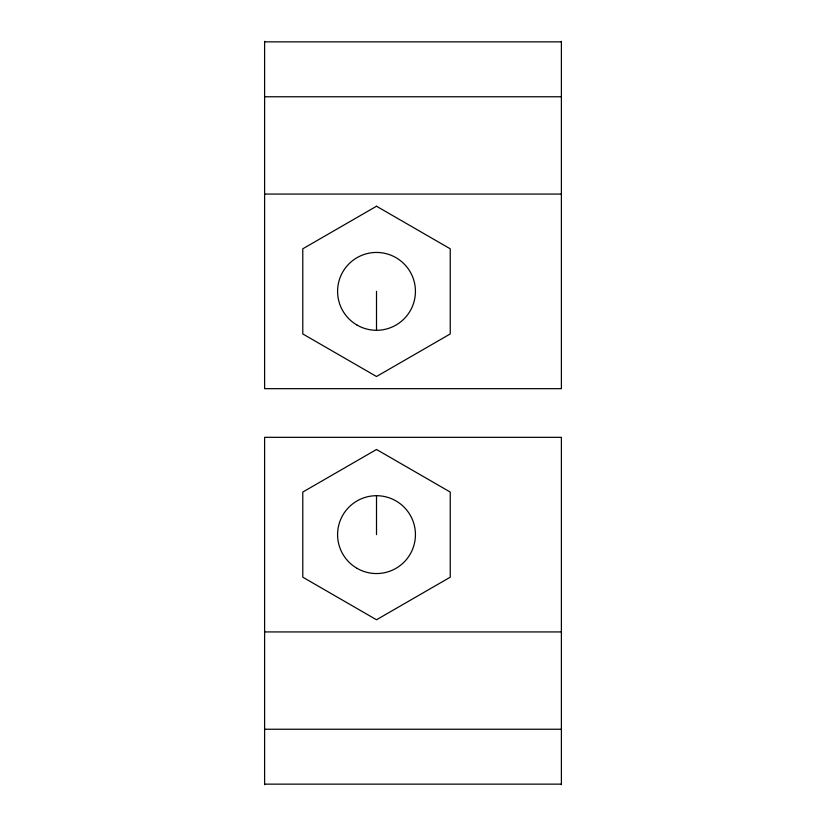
<?xml version="1.0" encoding="UTF-8"?>
<svg xmlns="http://www.w3.org/2000/svg" width="826" height="826" viewBox="0 0 826 826"><rect width="100%" height="100%" fill="white"/><g stroke="black" fill="none" stroke-linecap="round" stroke-linejoin="round"><path stroke-width="1.24" d="M264.609 41.858L561.391 41.858M264.609 96.766L561.391 96.766M264.609 194.069L561.391 194.069M264.609 631.931L561.391 631.931M264.609 729.234L561.391 729.234M264.609 784.142L561.391 784.142M561.391 41.3L561.391 388.674L264.609 388.674L264.609 41.3M561.391 784.7L561.391 437.326L264.609 437.326L264.609 784.7M376.511 291.371L376.511 330.297M376.511 495.703L376.511 534.628M376.511 206.232L302.781 248.802L302.781 333.941L376.511 376.511L450.242 333.941L450.242 248.802L376.511 206.232M376.511 449.489L302.781 492.059L302.781 577.198L376.511 619.768L450.242 577.198L450.242 492.059L376.511 449.489M357.049 325.083A38.925 38.925 0 0 0 415.437 291.371A38.925 38.925 0 0 0 357.049 257.66A38.925 38.925 0 0 0 357.049 325.083M357.049 568.34A38.925 38.925 0 0 0 415.437 534.628A38.925 38.925 0 0 0 357.049 500.917A38.925 38.925 0 0 0 357.049 568.34"/></g></svg>
